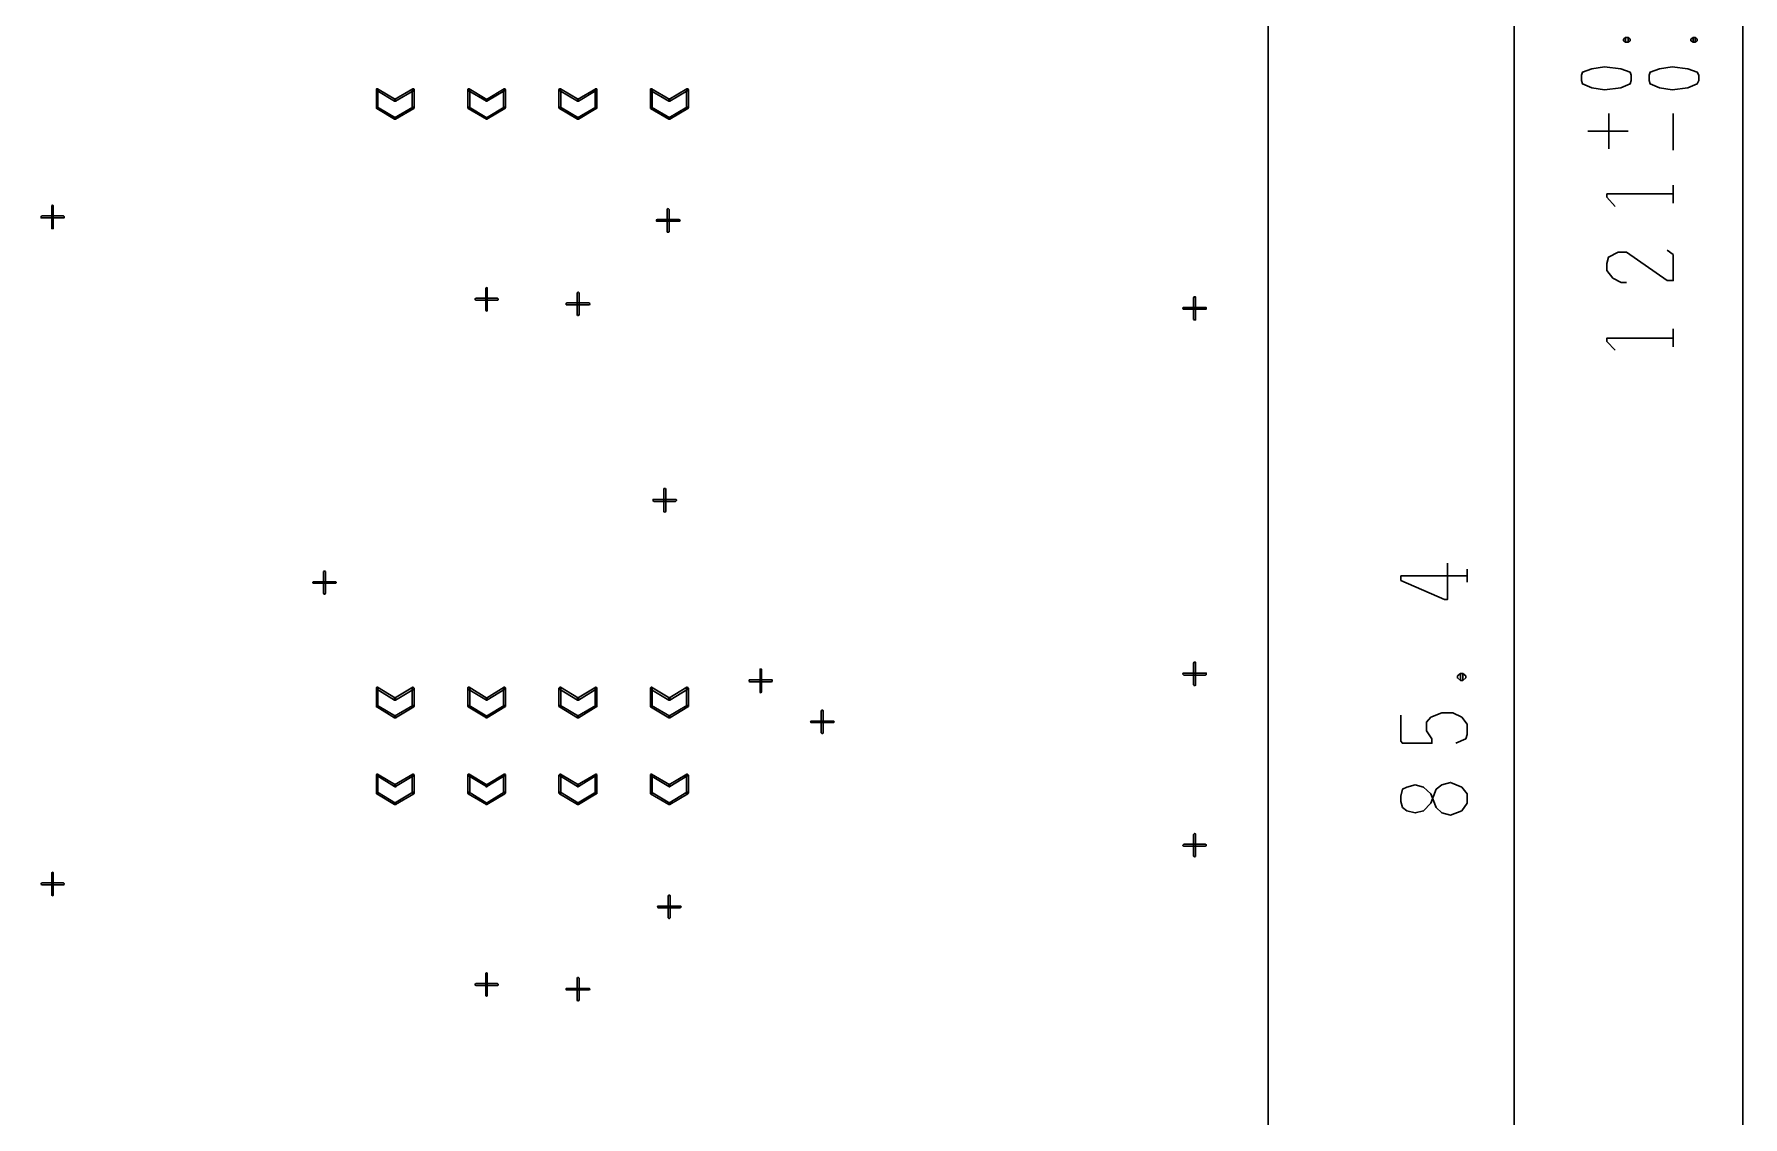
# Model space of a CAD drawing. Header units: millimetres. Extents: x 0 to 1189, y 35 to 806.
# Drawn here: x 756.8 to 843.9, y 451.1 to 506.3 of the extents above; entities that cross this region are included whole.
import ezdxf

# ---------------------------------------------------------------- set-up
doc = ezdxf.new("R2010")
doc.units = ezdxf.units.MM
doc.layers.add('Pen 1', color=7, linetype='Continuous')

msp = doc.modelspace()

# ---------------------------------------------------------------- linework, layer by layer
at = {"layer": 'Pen 1', "color": 7, "lineweight": 30}
for p, q in [((843.9, 395.9), (843.9, 617.75)), ((832.25, 395.9), (832.25, 552.475)), ((838.05, 505.85), (838.05, 506.1)), ((841.475, 505.85), (841.475, 506.1)), ((837.075, 500.425), (837.075, 502.225)), ((840.35, 500.35), (840.35, 502.225)), ((836, 501.325), (838.05, 501.325)), ((840.35, 497.65), (840.35, 498.575)), ((840.35, 490.325), (840.35, 491.25)), ((829.85, 478.325), (829.85, 479)), ((829.625, 473.325), (829.625, 473.675))]:
    msp.add_line(p, q, dxfattribs=at)
for points in [[(577.65, 395.9), (577.65, 432.575), (471.325, 432.575), (471.325, 617.75), (819.7, 617.75), (819.7, 432.575), (756.45, 432.575), (756.45, 395.9), (577.65, 395.9)], [(837.925, 505.85), (837.825, 505.925), (837.825, 506), (837.925, 506.1), (838.05, 506.1), (838.15, 506), (838.15, 505.925), (838.05, 505.85), (837.925, 505.85), (837.925, 506.1)], [(841.375, 505.85), (841.25, 505.925), (841.25, 506), (841.375, 506.1), (841.475, 506.1), (841.575, 506), (841.575, 505.925), (841.475, 505.85), (841.375, 505.85), (841.375, 506.1)], [(835.675, 504.175), (835.725, 504.325), (836.2, 504.5), (836.85, 504.6), (837.675, 504.5), (838.15, 504.325), (838.2, 504.175), (838.2, 503.9), (838.15, 503.725), (837.675, 503.525), (836.85, 503.425), (836.2, 503.525), (835.725, 503.725), (835.675, 503.9), (835.675, 504.175)], [(839.125, 504.175), (839.175, 504.325), (839.65, 504.5), (840.3, 504.6), (841.1, 504.5), (841.575, 504.325), (841.65, 504.175), (841.65, 503.9), (841.575, 503.725), (841.1, 503.525), (840.3, 503.425), (839.65, 503.525), (839.175, 503.725), (839.125, 503.9), (839.125, 504.175)], [(775.225, 502.925), (775.25, 502.9), (775.25, 502.85), (775.225, 502.85), (775.175, 502.85), (774.275, 503.4), (774.25, 503.425), (774.25, 503.45), (774.275, 503.475), (774.3, 503.475), (775.225, 502.925)], [(775.225, 502.925), (775.25, 502.9), (775.25, 502.85), (775.225, 502.85), (775.175, 502.85), (774.275, 503.4), (774.25, 503.425), (774.25, 503.45), (774.275, 503.475), (774.3, 503.475), (775.225, 502.925)], [(774.25, 503.425), (774.25, 503.475), (774.3, 503.475), (774.325, 503.475), (774.325, 503.425), (774.325, 502.525), (774.325, 502.475), (774.3, 502.475), (774.25, 502.475), (774.25, 502.525), (774.25, 503.425)], [(774.25, 503.425), (774.25, 503.475), (774.3, 503.475), (774.325, 503.475), (774.325, 503.425), (774.325, 502.525), (774.325, 502.475), (774.3, 502.475), (774.25, 502.475), (774.25, 502.525), (774.25, 503.425)], [(776.1, 503.475), (776.125, 503.475), (776.15, 503.45), (776.175, 503.425), (776.15, 503.4), (775.225, 502.85), (775.2, 502.85), (775.175, 502.85), (775.15, 502.9), (775.175, 502.925), (776.1, 503.475)], [(776.1, 503.475), (776.125, 503.475), (776.15, 503.45), (776.175, 503.425), (776.15, 503.4), (775.225, 502.85), (775.2, 502.85), (775.175, 502.85), (775.15, 502.9), (775.175, 502.925), (776.1, 503.475)], [(776.175, 502.525), (776.15, 502.475), (776.125, 502.475), (776.1, 502.475), (776.075, 502.525), (776.075, 503.425), (776.1, 503.475), (776.125, 503.475), (776.15, 503.475), (776.175, 503.425), (776.175, 502.525)], [(776.175, 502.525), (776.15, 502.475), (776.125, 502.475), (776.1, 502.475), (776.075, 502.525), (776.075, 503.425), (776.1, 503.475), (776.125, 503.475), (776.15, 503.475), (776.175, 503.425), (776.175, 502.525)], [(779.875, 502.925), (779.9, 502.9), (779.9, 502.85), (779.875, 502.85), (779.85, 502.85), (778.925, 503.4), (778.9, 503.425), (778.9, 503.45), (778.925, 503.475), (778.975, 503.475), (779.875, 502.925)], [(779.875, 502.925), (779.9, 502.9), (779.9, 502.85), (779.875, 502.85), (779.85, 502.85), (778.925, 503.4), (778.9, 503.425), (778.9, 503.45), (778.925, 503.475), (778.975, 503.475), (779.875, 502.925)], [(778.9, 503.425), (778.925, 503.475), (778.95, 503.475), (778.975, 503.475), (779, 503.425), (779, 502.525), (778.975, 502.475), (778.95, 502.475), (778.925, 502.475), (778.9, 502.525), (778.9, 503.425)], [(778.9, 503.425), (778.925, 503.475), (778.95, 503.475), (778.975, 503.475), (779, 503.425), (779, 502.525), (778.975, 502.475), (778.95, 502.475), (778.925, 502.475), (778.9, 502.525), (778.9, 503.425)], [(780.75, 503.475), (780.8, 503.475), (780.825, 503.45), (780.825, 503.425), (780.8, 503.4), (779.875, 502.85), (779.85, 502.85), (779.825, 502.85), (779.825, 502.9), (779.85, 502.925), (780.75, 503.475)], [(780.75, 503.475), (780.8, 503.475), (780.825, 503.45), (780.825, 503.425), (780.8, 503.4), (779.875, 502.85), (779.85, 502.85), (779.825, 502.85), (779.825, 502.9), (779.85, 502.925), (780.75, 503.475)], [(780.825, 502.525), (780.8, 502.475), (780.775, 502.475), (780.75, 502.475), (780.725, 502.525), (780.725, 503.425), (780.75, 503.475), (780.775, 503.475), (780.8, 503.475), (780.825, 503.425), (780.825, 502.525)], [(780.825, 502.525), (780.8, 502.475), (780.775, 502.475), (780.75, 502.475), (780.725, 502.525), (780.725, 503.425), (780.75, 503.475), (780.775, 503.475), (780.8, 503.475), (780.825, 503.425), (780.825, 502.525)], [(784.55, 502.925), (784.575, 502.9), (784.55, 502.85), (784.525, 502.85), (784.5, 502.85), (783.575, 503.4), (783.55, 503.425), (783.575, 503.45), (783.6, 503.475), (783.625, 503.475), (784.55, 502.925)], [(784.55, 502.925), (784.575, 502.9), (784.55, 502.85), (784.525, 502.85), (784.5, 502.85), (783.575, 503.4), (783.55, 503.425), (783.575, 503.45), (783.6, 503.475), (783.625, 503.475), (784.55, 502.925)], [(783.55, 503.425), (783.575, 503.475), (783.6, 503.475), (783.625, 503.475), (783.65, 503.425), (783.65, 502.525), (783.625, 502.475), (783.6, 502.475), (783.575, 502.475), (783.55, 502.525), (783.55, 503.425)], [(783.55, 503.425), (783.575, 503.475), (783.6, 503.475), (783.625, 503.475), (783.65, 503.425), (783.65, 502.525), (783.625, 502.475), (783.6, 502.475), (783.575, 502.475), (783.55, 502.525), (783.55, 503.425)], [(785.425, 503.475), (785.45, 503.475), (785.475, 503.45), (785.475, 503.425), (785.45, 503.4), (784.55, 502.85), (784.5, 502.85), (784.475, 502.85), (784.475, 502.9), (784.5, 502.925), (785.425, 503.475)], [(785.425, 503.475), (785.45, 503.475), (785.475, 503.45), (785.475, 503.425), (785.45, 503.4), (784.55, 502.85), (784.5, 502.85), (784.475, 502.85), (784.475, 502.9), (784.5, 502.925), (785.425, 503.475)], [(785.475, 502.525), (785.475, 502.475), (785.425, 502.475), (785.4, 502.475), (785.4, 502.525), (785.4, 503.425), (785.4, 503.475), (785.425, 503.475), (785.475, 503.475), (785.475, 503.425), (785.475, 502.525)], [(785.475, 502.525), (785.475, 502.475), (785.425, 502.475), (785.4, 502.475), (785.4, 502.525), (785.4, 503.425), (785.4, 503.475), (785.425, 503.475), (785.475, 503.475), (785.475, 503.425), (785.475, 502.525)], [(789.2, 502.925), (789.225, 502.9), (789.225, 502.85), (789.2, 502.85), (789.15, 502.85), (788.225, 503.4), (788.225, 503.425), (788.225, 503.45), (788.25, 503.475), (788.275, 503.475), (789.2, 502.925)], [(789.2, 502.925), (789.225, 502.9), (789.225, 502.85), (789.2, 502.85), (789.15, 502.85), (788.225, 503.4), (788.225, 503.425), (788.225, 503.45), (788.25, 503.475), (788.275, 503.475), (789.2, 502.925)], [(788.225, 503.425), (788.225, 503.475), (788.25, 503.475), (788.3, 503.475), (788.3, 503.425), (788.3, 502.525), (788.3, 502.475), (788.25, 502.475), (788.225, 502.475), (788.225, 502.525), (788.225, 503.425)], [(788.225, 503.425), (788.225, 503.475), (788.25, 503.475), (788.3, 503.475), (788.3, 503.425), (788.3, 502.525), (788.3, 502.475), (788.25, 502.475), (788.225, 502.475), (788.225, 502.525), (788.225, 503.425)], [(790.075, 503.475), (790.1, 503.475), (790.125, 503.45), (790.15, 503.425), (790.125, 503.4), (789.2, 502.85), (789.175, 502.85), (789.15, 502.85), (789.125, 502.9), (789.15, 502.925), (790.075, 503.475)], [(790.075, 503.475), (790.1, 503.475), (790.125, 503.45), (790.15, 503.425), (790.125, 503.4), (789.2, 502.85), (789.175, 502.85), (789.15, 502.85), (789.125, 502.9), (789.15, 502.925), (790.075, 503.475)], [(790.15, 502.525), (790.125, 502.475), (790.1, 502.475), (790.05, 502.475), (790.05, 502.525), (790.05, 503.425), (790.05, 503.475), (790.1, 503.475), (790.125, 503.475), (790.15, 503.425), (790.15, 502.525)], [(790.15, 502.525), (790.125, 502.475), (790.1, 502.475), (790.05, 502.475), (790.05, 502.525), (790.05, 503.425), (790.05, 503.475), (790.1, 503.475), (790.125, 503.475), (790.15, 503.425), (790.15, 502.525)], [(774.275, 502.475), (774.25, 502.5), (774.25, 502.55), (774.275, 502.55), (774.3, 502.55), (775.225, 502), (775.25, 501.975), (775.25, 501.95), (775.225, 501.925), (775.175, 501.925), (774.275, 502.475)], [(774.275, 502.475), (774.25, 502.5), (774.25, 502.55), (774.275, 502.55), (774.3, 502.55), (775.225, 502), (775.25, 501.975), (775.25, 501.95), (775.225, 501.925), (775.175, 501.925), (774.275, 502.475)], [(775.225, 501.925), (775.2, 501.925), (775.175, 501.95), (775.15, 501.975), (775.175, 502), (776.1, 502.55), (776.125, 502.55), (776.15, 502.55), (776.175, 502.5), (776.15, 502.475), (775.225, 501.925)], [(775.225, 501.925), (775.2, 501.925), (775.175, 501.95), (775.15, 501.975), (775.175, 502), (776.1, 502.55), (776.125, 502.55), (776.15, 502.55), (776.175, 502.5), (776.15, 502.475), (775.225, 501.925)], [(778.925, 502.475), (778.9, 502.5), (778.9, 502.55), (778.925, 502.55), (778.975, 502.55), (779.875, 502), (779.9, 501.975), (779.9, 501.95), (779.875, 501.925), (779.85, 501.925), (778.925, 502.475)], [(778.925, 502.475), (778.9, 502.5), (778.9, 502.55), (778.925, 502.55), (778.975, 502.55), (779.875, 502), (779.9, 501.975), (779.9, 501.95), (779.875, 501.925), (779.85, 501.925), (778.925, 502.475)], [(779.875, 501.925), (779.85, 501.925), (779.825, 501.95), (779.825, 501.975), (779.85, 502), (780.75, 502.55), (780.8, 502.55), (780.825, 502.55), (780.825, 502.5), (780.8, 502.475), (779.875, 501.925)], [(779.875, 501.925), (779.85, 501.925), (779.825, 501.95), (779.825, 501.975), (779.85, 502), (780.75, 502.55), (780.8, 502.55), (780.825, 502.55), (780.825, 502.5), (780.8, 502.475), (779.875, 501.925)], [(783.575, 502.475), (783.55, 502.5), (783.575, 502.55), (783.6, 502.55), (783.625, 502.55), (784.55, 502), (784.575, 501.975), (784.55, 501.95), (784.525, 501.925), (784.5, 501.925), (783.575, 502.475)], [(783.575, 502.475), (783.55, 502.5), (783.575, 502.55), (783.6, 502.55), (783.625, 502.55), (784.55, 502), (784.575, 501.975), (784.55, 501.95), (784.525, 501.925), (784.5, 501.925), (783.575, 502.475)], [(784.55, 501.925), (784.5, 501.925), (784.475, 501.95), (784.475, 501.975), (784.5, 502), (785.425, 502.55), (785.45, 502.55), (785.475, 502.55), (785.475, 502.5), (785.45, 502.475), (784.55, 501.925)], [(784.55, 501.925), (784.5, 501.925), (784.475, 501.95), (784.475, 501.975), (784.5, 502), (785.425, 502.55), (785.45, 502.55), (785.475, 502.55), (785.475, 502.5), (785.45, 502.475), (784.55, 501.925)], [(788.225, 502.475), (788.225, 502.5), (788.225, 502.55), (788.25, 502.55), (788.275, 502.55), (789.2, 502), (789.225, 501.975), (789.225, 501.95), (789.2, 501.925), (789.15, 501.925), (788.225, 502.475)], [(788.225, 502.475), (788.225, 502.5), (788.225, 502.55), (788.25, 502.55), (788.275, 502.55), (789.2, 502), (789.225, 501.975), (789.225, 501.95), (789.2, 501.925), (789.15, 501.925), (788.225, 502.475)], [(789.2, 501.925), (789.175, 501.925), (789.15, 501.95), (789.125, 501.975), (789.15, 502), (790.075, 502.55), (790.1, 502.55), (790.125, 502.55), (790.15, 502.5), (790.125, 502.475), (789.2, 501.925)], [(789.2, 501.925), (789.175, 501.925), (789.15, 501.95), (789.125, 501.975), (789.15, 502), (790.075, 502.55), (790.1, 502.55), (790.125, 502.55), (790.15, 502.5), (790.125, 502.475), (789.2, 501.925)], [(757.7, 497.5), (757.7, 497.525), (757.75, 497.55), (757.775, 497.525), (757.775, 497.5), (757.775, 496.4), (757.775, 496.35), (757.75, 496.35), (757.7, 496.35), (757.7, 496.4), (757.7, 497.5)], [(757.7, 497.5), (757.7, 497.525), (757.75, 497.55), (757.775, 497.525), (757.775, 497.5), (757.775, 496.4), (757.775, 496.35), (757.75, 496.35), (757.7, 496.35), (757.7, 496.4), (757.7, 497.5)], [(789.075, 497.325), (789.075, 497.35), (789.125, 497.375), (789.15, 497.35), (789.175, 497.325), (789.175, 496.225), (789.15, 496.175), (789.125, 496.175), (789.075, 496.175), (789.075, 496.225), (789.075, 497.325)], [(789.075, 497.325), (789.075, 497.35), (789.125, 497.375), (789.15, 497.35), (789.175, 497.325), (789.175, 496.225), (789.15, 496.175), (789.125, 496.175), (789.075, 496.175), (789.075, 496.225), (789.075, 497.325)], [(837.4, 497.475), (836.975, 497.95), (836.975, 498.125), (840.35, 498.125)], [(757.2, 496.9), (757.15, 496.9), (757.15, 496.95), (757.15, 496.975), (757.2, 497), (758.3, 497), (758.325, 496.975), (758.325, 496.95), (758.325, 496.9), (758.3, 496.9), (757.2, 496.9)], [(757.2, 496.9), (757.15, 496.9), (757.15, 496.95), (757.15, 496.975), (757.2, 497), (758.3, 497), (758.325, 496.975), (758.325, 496.95), (758.325, 496.9), (758.3, 496.9), (757.2, 496.9)], [(788.575, 496.725), (788.525, 496.725), (788.525, 496.775), (788.525, 496.8), (788.575, 496.825), (789.675, 496.825), (789.7, 496.8), (789.725, 496.775), (789.7, 496.725), (789.675, 496.725), (788.575, 496.725)], [(788.575, 496.725), (788.525, 496.725), (788.525, 496.775), (788.525, 496.8), (788.575, 496.825), (789.675, 496.825), (789.7, 496.8), (789.725, 496.775), (789.7, 496.725), (789.675, 496.725), (788.575, 496.725)], [(837.975, 493.6), (837.7, 493.6), (837.275, 493.825), (836.975, 494.225), (836.975, 494.575), (837.05, 494.9), (837.55, 495.15), (837.975, 495.15), (840.05, 493.7), (840.35, 493.7), (840.35, 495.025), (840.05, 495.25)], [(779.825, 493.3), (779.825, 493.325), (779.875, 493.35), (779.9, 493.325), (779.9, 493.3), (779.9, 492.2), (779.9, 492.175), (779.875, 492.15), (779.825, 492.175), (779.825, 492.2), (779.825, 493.3)], [(779.825, 493.3), (779.825, 493.325), (779.875, 493.35), (779.9, 493.325), (779.9, 493.3), (779.9, 492.2), (779.9, 492.175), (779.875, 492.15), (779.825, 492.175), (779.825, 492.2), (779.825, 493.3)], [(784.475, 493.075), (784.5, 493.1), (784.525, 493.125), (784.55, 493.1), (784.575, 493.075), (784.575, 491.975), (784.55, 491.925), (784.525, 491.925), (784.5, 491.925), (784.475, 491.975), (784.475, 493.075)], [(784.475, 493.075), (784.5, 493.1), (784.525, 493.125), (784.55, 493.1), (784.575, 493.075), (784.575, 491.975), (784.55, 491.925), (784.525, 491.925), (784.5, 491.925), (784.475, 491.975), (784.475, 493.075)], [(779.325, 492.7), (779.275, 492.725), (779.275, 492.75), (779.275, 492.775), (779.325, 492.8), (780.425, 492.8), (780.45, 492.775), (780.45, 492.75), (780.45, 492.725), (780.425, 492.7), (779.325, 492.7)], [(779.325, 492.7), (779.275, 492.725), (779.275, 492.75), (779.275, 492.775), (779.325, 492.8), (780.425, 492.8), (780.45, 492.775), (780.45, 492.75), (780.45, 492.725), (780.425, 492.7), (779.325, 492.7)], [(783.975, 492.475), (783.925, 492.475), (783.925, 492.525), (783.925, 492.55), (783.975, 492.575), (785.075, 492.575), (785.1, 492.55), (785.125, 492.525), (785.1, 492.475), (785.075, 492.475), (783.975, 492.475)], [(783.975, 492.475), (783.925, 492.475), (783.925, 492.525), (783.925, 492.55), (783.975, 492.575), (785.075, 492.575), (785.1, 492.55), (785.125, 492.525), (785.1, 492.475), (785.075, 492.475), (783.975, 492.475)], [(815.4, 492.25), (815.375, 492.25), (815.35, 492.275), (815.375, 492.325), (815.4, 492.325), (816.5, 492.325), (816.55, 492.325), (816.55, 492.275), (816.55, 492.25), (816.5, 492.25), (815.4, 492.25)], [(815.4, 492.25), (815.375, 492.25), (815.35, 492.275), (815.375, 492.325), (815.4, 492.325), (816.5, 492.325), (816.55, 492.325), (816.55, 492.275), (816.55, 492.25), (816.5, 492.25), (815.4, 492.25)], [(815.9, 492.825), (815.925, 492.875), (815.95, 492.875), (816, 492.875), (816, 492.825), (816, 491.725), (816, 491.7), (815.95, 491.7), (815.925, 491.7), (815.9, 491.725), (815.9, 492.825)], [(815.9, 492.825), (815.925, 492.875), (815.95, 492.875), (816, 492.875), (816, 492.825), (816, 491.725), (816, 491.7), (815.95, 491.7), (815.925, 491.7), (815.9, 491.725), (815.9, 492.825)], [(837.4, 490.15), (836.975, 490.6), (836.975, 490.775), (840.35, 490.775)], [(788.4, 482.45), (788.35, 482.475), (788.35, 482.5), (788.35, 482.55), (788.4, 482.55), (789.5, 482.55), (789.525, 482.55), (789.55, 482.5), (789.525, 482.475), (789.5, 482.45), (788.4, 482.45)], [(788.4, 482.45), (788.35, 482.475), (788.35, 482.5), (788.35, 482.55), (788.4, 482.55), (789.5, 482.55), (789.525, 482.55), (789.55, 482.5), (789.525, 482.475), (789.5, 482.45), (788.4, 482.45)], [(788.9, 483.05), (788.9, 483.1), (788.95, 483.1), (788.975, 483.1), (789, 483.05), (789, 481.95), (788.975, 481.925), (788.95, 481.9), (788.9, 481.925), (788.9, 481.95), (788.9, 483.05)], [(788.9, 483.05), (788.9, 483.1), (788.95, 483.1), (788.975, 483.1), (789, 483.05), (789, 481.95), (788.975, 481.925), (788.95, 481.9), (788.9, 481.925), (788.9, 481.95), (788.9, 483.05)], [(828.85, 479.3), (828.85, 477.45), (828.7, 477.45), (826.475, 478.425), (826.475, 478.65), (829.85, 478.65)], [(771.05, 478.275), (771.025, 478.275), (771, 478.325), (771.025, 478.35), (771.05, 478.35), (772.15, 478.35), (772.175, 478.35), (772.2, 478.325), (772.175, 478.275), (772.15, 478.275), (771.05, 478.275)], [(771.05, 478.275), (771.025, 478.275), (771, 478.325), (771.025, 478.35), (771.05, 478.35), (772.15, 478.35), (772.175, 478.35), (772.2, 478.325), (772.175, 478.275), (772.15, 478.275), (771.05, 478.275)], [(771.55, 478.875), (771.575, 478.9), (771.6, 478.9), (771.625, 478.9), (771.65, 478.875), (771.65, 477.775), (771.625, 477.725), (771.6, 477.725), (771.575, 477.725), (771.55, 477.775), (771.55, 478.875)], [(771.55, 478.875), (771.575, 478.9), (771.6, 478.9), (771.625, 478.9), (771.65, 478.875), (771.65, 477.775), (771.625, 477.725), (771.6, 477.725), (771.575, 477.725), (771.55, 477.775), (771.55, 478.875)], [(793.8, 473.85), (793.8, 473.9), (793.825, 473.9), (793.875, 473.9), (793.875, 473.85), (793.875, 472.75), (793.875, 472.725), (793.825, 472.7), (793.8, 472.725), (793.8, 472.75), (793.8, 473.85)], [(793.8, 473.85), (793.8, 473.9), (793.825, 473.9), (793.875, 473.9), (793.875, 473.85), (793.875, 472.75), (793.875, 472.725), (793.825, 472.7), (793.8, 472.725), (793.8, 472.75), (793.8, 473.85)], [(815.9, 474.2), (815.925, 474.25), (815.95, 474.25), (816, 474.25), (816, 474.2), (816, 473.1), (816, 473.075), (815.95, 473.05), (815.925, 473.075), (815.9, 473.1), (815.9, 474.2)], [(815.9, 474.2), (815.925, 474.25), (815.95, 474.25), (816, 474.25), (816, 474.2), (816, 473.1), (816, 473.075), (815.95, 473.05), (815.925, 473.075), (815.9, 473.1), (815.9, 474.2)], [(775.225, 472.425), (775.25, 472.4), (775.25, 472.35), (775.225, 472.325), (775.175, 472.325), (774.275, 472.875), (774.25, 472.925), (774.25, 472.95), (774.275, 472.975), (774.3, 472.975), (775.225, 472.425)], [(775.225, 472.425), (775.25, 472.4), (775.25, 472.35), (775.225, 472.325), (775.175, 472.325), (774.275, 472.875), (774.25, 472.925), (774.25, 472.95), (774.275, 472.975), (774.3, 472.975), (775.225, 472.425)], [(774.25, 472.925), (774.25, 472.95), (774.3, 472.975), (774.325, 472.95), (774.325, 472.925), (774.325, 472), (774.325, 471.975), (774.3, 471.975), (774.25, 471.975), (774.25, 472), (774.25, 472.925)], [(774.25, 472.925), (774.25, 472.95), (774.3, 472.975), (774.325, 472.95), (774.325, 472.925), (774.325, 472), (774.325, 471.975), (774.3, 471.975), (774.25, 471.975), (774.25, 472), (774.25, 472.925)], [(776.1, 472.975), (776.125, 472.975), (776.15, 472.95), (776.175, 472.925), (776.15, 472.875), (775.225, 472.325), (775.2, 472.325), (775.175, 472.35), (775.15, 472.4), (775.175, 472.425), (776.1, 472.975)], [(776.1, 472.975), (776.125, 472.975), (776.15, 472.95), (776.175, 472.925), (776.15, 472.875), (775.225, 472.325), (775.2, 472.325), (775.175, 472.35), (775.15, 472.4), (775.175, 472.425), (776.1, 472.975)], [(776.175, 472), (776.15, 471.975), (776.125, 471.975), (776.1, 471.975), (776.075, 472), (776.075, 472.925), (776.1, 472.95), (776.125, 472.975), (776.15, 472.95), (776.175, 472.925), (776.175, 472)], [(776.175, 472), (776.15, 471.975), (776.125, 471.975), (776.1, 471.975), (776.075, 472), (776.075, 472.925), (776.1, 472.95), (776.125, 472.975), (776.15, 472.95), (776.175, 472.925), (776.175, 472)], [(779.875, 472.425), (779.9, 472.4), (779.9, 472.35), (779.875, 472.325), (779.85, 472.325), (778.925, 472.875), (778.9, 472.925), (778.9, 472.95), (778.925, 472.975), (778.975, 472.975), (779.875, 472.425)], [(779.875, 472.425), (779.9, 472.4), (779.9, 472.35), (779.875, 472.325), (779.85, 472.325), (778.925, 472.875), (778.9, 472.925), (778.9, 472.95), (778.925, 472.975), (778.975, 472.975), (779.875, 472.425)], [(778.9, 472.925), (778.925, 472.95), (778.95, 472.975), (778.975, 472.95), (779, 472.925), (779, 472), (778.975, 471.975), (778.95, 471.975), (778.925, 471.975), (778.9, 472), (778.9, 472.925)], [(778.9, 472.925), (778.925, 472.95), (778.95, 472.975), (778.975, 472.95), (779, 472.925), (779, 472), (778.975, 471.975), (778.95, 471.975), (778.925, 471.975), (778.9, 472), (778.9, 472.925)], [(780.75, 472.975), (780.8, 472.975), (780.825, 472.95), (780.825, 472.925), (780.8, 472.875), (779.875, 472.325), (779.85, 472.325), (779.825, 472.35), (779.825, 472.4), (779.85, 472.425), (780.75, 472.975)], [(780.75, 472.975), (780.8, 472.975), (780.825, 472.95), (780.825, 472.925), (780.8, 472.875), (779.875, 472.325), (779.85, 472.325), (779.825, 472.35), (779.825, 472.4), (779.85, 472.425), (780.75, 472.975)], [(780.825, 472), (780.8, 471.975), (780.775, 471.975), (780.75, 471.975), (780.725, 472), (780.725, 472.925), (780.75, 472.95), (780.775, 472.975), (780.8, 472.95), (780.825, 472.925), (780.825, 472)], [(780.825, 472), (780.8, 471.975), (780.775, 471.975), (780.75, 471.975), (780.725, 472), (780.725, 472.925), (780.75, 472.95), (780.775, 472.975), (780.8, 472.95), (780.825, 472.925), (780.825, 472)], [(784.55, 472.425), (784.575, 472.4), (784.55, 472.35), (784.525, 472.325), (784.5, 472.325), (783.575, 472.875), (783.55, 472.925), (783.575, 472.95), (783.6, 472.975), (783.625, 472.975), (784.55, 472.425)], [(784.55, 472.425), (784.575, 472.4), (784.55, 472.35), (784.525, 472.325), (784.5, 472.325), (783.575, 472.875), (783.55, 472.925), (783.575, 472.95), (783.6, 472.975), (783.625, 472.975), (784.55, 472.425)], [(783.55, 472.925), (783.575, 472.95), (783.6, 472.975), (783.625, 472.95), (783.65, 472.925), (783.65, 472), (783.625, 471.975), (783.6, 471.975), (783.575, 471.975), (783.55, 472), (783.55, 472.925)], [(783.55, 472.925), (783.575, 472.95), (783.6, 472.975), (783.625, 472.95), (783.65, 472.925), (783.65, 472), (783.625, 471.975), (783.6, 471.975), (783.575, 471.975), (783.55, 472), (783.55, 472.925)], [(785.425, 472.975), (785.45, 472.975), (785.475, 472.95), (785.475, 472.925), (785.45, 472.875), (784.55, 472.325), (784.5, 472.325), (784.475, 472.35), (784.475, 472.4), (784.5, 472.425), (785.425, 472.975)], [(785.425, 472.975), (785.45, 472.975), (785.475, 472.95), (785.475, 472.925), (785.45, 472.875), (784.55, 472.325), (784.5, 472.325), (784.475, 472.35), (784.475, 472.4), (784.5, 472.425), (785.425, 472.975)], [(785.475, 472), (785.475, 471.975), (785.425, 471.975), (785.4, 471.975), (785.4, 472), (785.4, 472.925), (785.4, 472.95), (785.425, 472.975), (785.475, 472.95), (785.475, 472.925), (785.475, 472)], [(785.475, 472), (785.475, 471.975), (785.425, 471.975), (785.4, 471.975), (785.4, 472), (785.4, 472.925), (785.4, 472.95), (785.425, 472.975), (785.475, 472.95), (785.475, 472.925), (785.475, 472)], [(789.2, 472.425), (789.225, 472.4), (789.225, 472.35), (789.2, 472.325), (789.15, 472.325), (788.225, 472.875), (788.225, 472.925), (788.225, 472.95), (788.25, 472.975), (788.275, 472.975), (789.2, 472.425)], [(789.2, 472.425), (789.225, 472.4), (789.225, 472.35), (789.2, 472.325), (789.15, 472.325), (788.225, 472.875), (788.225, 472.925), (788.225, 472.95), (788.25, 472.975), (788.275, 472.975), (789.2, 472.425)], [(788.225, 472.925), (788.225, 472.95), (788.25, 472.975), (788.3, 472.95), (788.3, 472.925), (788.3, 472), (788.3, 471.975), (788.25, 471.975), (788.225, 471.975), (788.225, 472), (788.225, 472.925)], [(788.225, 472.925), (788.225, 472.95), (788.25, 472.975), (788.3, 472.95), (788.3, 472.925), (788.3, 472), (788.3, 471.975), (788.25, 471.975), (788.225, 471.975), (788.225, 472), (788.225, 472.925)], [(790.075, 472.975), (790.1, 472.975), (790.125, 472.95), (790.15, 472.925), (790.125, 472.875), (789.2, 472.325), (789.175, 472.325), (789.15, 472.35), (789.125, 472.4), (789.15, 472.425), (790.075, 472.975)], [(790.075, 472.975), (790.1, 472.975), (790.125, 472.95), (790.15, 472.925), (790.125, 472.875), (789.2, 472.325), (789.175, 472.325), (789.15, 472.35), (789.125, 472.4), (789.15, 472.425), (790.075, 472.975)], [(790.15, 472), (790.125, 471.975), (790.1, 471.975), (790.05, 471.975), (790.05, 472), (790.05, 472.925), (790.05, 472.95), (790.1, 472.975), (790.125, 472.95), (790.15, 472.925), (790.15, 472)], [(790.15, 472), (790.125, 471.975), (790.1, 471.975), (790.05, 471.975), (790.05, 472), (790.05, 472.925), (790.05, 472.95), (790.1, 472.975), (790.125, 472.95), (790.15, 472.925), (790.15, 472)], [(793.275, 473.25), (793.25, 473.275), (793.25, 473.3), (793.25, 473.35), (793.275, 473.35), (794.375, 473.35), (794.425, 473.35), (794.425, 473.3), (794.425, 473.275), (794.375, 473.25), (793.275, 473.25)], [(793.275, 473.25), (793.25, 473.275), (793.25, 473.3), (793.25, 473.35), (793.275, 473.35), (794.375, 473.35), (794.425, 473.35), (794.425, 473.3), (794.425, 473.275), (794.375, 473.25), (793.275, 473.25)], [(815.4, 473.6), (815.375, 473.625), (815.35, 473.65), (815.375, 473.7), (815.4, 473.7), (816.5, 473.7), (816.55, 473.7), (816.55, 473.65), (816.55, 473.625), (816.5, 473.6), (815.4, 473.6)], [(815.4, 473.6), (815.375, 473.625), (815.35, 473.65), (815.375, 473.7), (815.4, 473.7), (816.5, 473.7), (816.55, 473.7), (816.55, 473.65), (816.55, 473.625), (816.5, 473.6), (815.4, 473.6)], [(829.5, 473.325), (829.35, 473.45), (829.35, 473.55), (829.5, 473.675), (829.625, 473.675), (829.775, 473.55), (829.775, 473.45), (829.625, 473.325), (829.5, 473.325), (829.5, 473.675)], [(774.275, 471.975), (774.25, 472), (774.25, 472.025), (774.275, 472.05), (774.3, 472.05), (775.225, 471.5), (775.25, 471.475), (775.25, 471.425), (775.225, 471.425), (775.175, 471.425), (774.275, 471.975)], [(774.275, 471.975), (774.25, 472), (774.25, 472.025), (774.275, 472.05), (774.3, 472.05), (775.225, 471.5), (775.25, 471.475), (775.25, 471.425), (775.225, 471.425), (775.175, 471.425), (774.275, 471.975)], [(775.225, 471.425), (775.2, 471.425), (775.175, 471.425), (775.15, 471.475), (775.175, 471.5), (776.1, 472.05), (776.125, 472.05), (776.15, 472.025), (776.175, 472), (776.15, 471.975), (775.225, 471.425)], [(775.225, 471.425), (775.2, 471.425), (775.175, 471.425), (775.15, 471.475), (775.175, 471.5), (776.1, 472.05), (776.125, 472.05), (776.15, 472.025), (776.175, 472), (776.15, 471.975), (775.225, 471.425)], [(778.925, 471.975), (778.9, 472), (778.9, 472.025), (778.925, 472.05), (778.975, 472.05), (779.875, 471.5), (779.9, 471.475), (779.9, 471.425), (779.875, 471.425), (779.85, 471.425), (778.925, 471.975)], [(778.925, 471.975), (778.9, 472), (778.9, 472.025), (778.925, 472.05), (778.975, 472.05), (779.875, 471.5), (779.9, 471.475), (779.9, 471.425), (779.875, 471.425), (779.85, 471.425), (778.925, 471.975)], [(779.875, 471.425), (779.85, 471.425), (779.825, 471.425), (779.825, 471.475), (779.85, 471.5), (780.75, 472.05), (780.8, 472.05), (780.825, 472.025), (780.825, 472), (780.8, 471.975), (779.875, 471.425)], [(779.875, 471.425), (779.85, 471.425), (779.825, 471.425), (779.825, 471.475), (779.85, 471.5), (780.75, 472.05), (780.8, 472.05), (780.825, 472.025), (780.825, 472), (780.8, 471.975), (779.875, 471.425)], [(783.575, 471.975), (783.55, 472), (783.575, 472.025), (783.6, 472.05), (783.625, 472.05), (784.55, 471.5), (784.575, 471.475), (784.55, 471.425), (784.525, 471.425), (784.5, 471.425), (783.575, 471.975)], [(783.575, 471.975), (783.55, 472), (783.575, 472.025), (783.6, 472.05), (783.625, 472.05), (784.55, 471.5), (784.575, 471.475), (784.55, 471.425), (784.525, 471.425), (784.5, 471.425), (783.575, 471.975)], [(784.55, 471.425), (784.5, 471.425), (784.475, 471.425), (784.475, 471.475), (784.5, 471.5), (785.425, 472.05), (785.45, 472.05), (785.475, 472.025), (785.475, 472), (785.45, 471.975), (784.55, 471.425)], [(784.55, 471.425), (784.5, 471.425), (784.475, 471.425), (784.475, 471.475), (784.5, 471.5), (785.425, 472.05), (785.45, 472.05), (785.475, 472.025), (785.475, 472), (785.45, 471.975), (784.55, 471.425)], [(788.225, 471.975), (788.225, 472), (788.225, 472.025), (788.25, 472.05), (788.275, 472.05), (789.2, 471.5), (789.225, 471.475), (789.225, 471.425), (789.2, 471.425), (789.15, 471.425), (788.225, 471.975)], [(788.225, 471.975), (788.225, 472), (788.225, 472.025), (788.25, 472.05), (788.275, 472.05), (789.2, 471.5), (789.225, 471.475), (789.225, 471.425), (789.2, 471.425), (789.15, 471.425), (788.225, 471.975)], [(789.2, 471.425), (789.175, 471.425), (789.15, 471.425), (789.125, 471.475), (789.15, 471.5), (790.075, 472.05), (790.1, 472.05), (790.125, 472.025), (790.15, 472), (790.125, 471.975), (789.2, 471.425)], [(789.2, 471.425), (789.175, 471.425), (789.15, 471.425), (789.125, 471.475), (789.15, 471.5), (790.075, 472.05), (790.1, 472.05), (790.125, 472.025), (790.15, 472), (790.125, 471.975), (789.2, 471.425)], [(796.425, 471.175), (796.4, 471.175), (796.375, 471.2), (796.4, 471.25), (796.425, 471.25), (797.525, 471.25), (797.55, 471.25), (797.575, 471.2), (797.55, 471.175), (797.525, 471.175), (796.425, 471.175)], [(796.425, 471.175), (796.4, 471.175), (796.375, 471.2), (796.4, 471.25), (796.425, 471.25), (797.525, 471.25), (797.55, 471.25), (797.575, 471.2), (797.55, 471.175), (797.525, 471.175), (796.425, 471.175)], [(796.925, 471.75), (796.95, 471.8), (796.975, 471.8), (797, 471.8), (797.025, 471.75), (797.025, 470.65), (797, 470.625), (796.975, 470.625), (796.95, 470.625), (796.925, 470.65), (796.925, 471.75)], [(796.925, 471.75), (796.95, 471.8), (796.975, 471.8), (797, 471.8), (797.025, 471.75), (797.025, 470.65), (797, 470.625), (796.975, 470.625), (796.95, 470.625), (796.925, 470.65), (796.925, 471.75)], [(826.475, 471.55), (826.475, 470.225), (826.55, 470.125), (828.05, 470.125), (828.05, 470.35), (827.775, 470.75), (827.775, 471.2), (828, 471.45), (828.55, 471.675), (829.125, 471.675), (829.575, 471.45), (829.85, 471.1), (829.85, 470.575), (829.775, 470.35), (829.275, 470.125)], [(775.225, 468), (775.25, 467.975), (775.25, 467.925), (775.225, 467.9), (775.175, 467.925), (774.275, 468.475), (774.25, 468.5), (774.25, 468.525), (774.275, 468.55), (774.3, 468.55), (775.225, 468)], [(775.225, 468), (775.25, 467.975), (775.25, 467.925), (775.225, 467.9), (775.175, 467.925), (774.275, 468.475), (774.25, 468.5), (774.25, 468.525), (774.275, 468.55), (774.3, 468.55), (775.225, 468)], [(774.25, 468.5), (774.25, 468.525), (774.3, 468.55), (774.325, 468.525), (774.325, 468.5), (774.325, 467.575), (774.325, 467.55), (774.3, 467.55), (774.25, 467.55), (774.25, 467.575), (774.25, 468.5)], [(774.25, 468.5), (774.25, 468.525), (774.3, 468.55), (774.325, 468.525), (774.325, 468.5), (774.325, 467.575), (774.325, 467.55), (774.3, 467.55), (774.25, 467.55), (774.25, 467.575), (774.25, 468.5)], [(776.1, 468.55), (776.125, 468.55), (776.15, 468.525), (776.175, 468.5), (776.15, 468.475), (775.225, 467.925), (775.2, 467.9), (775.175, 467.925), (775.15, 467.975), (775.175, 468), (776.1, 468.55)], [(776.1, 468.55), (776.125, 468.55), (776.15, 468.525), (776.175, 468.5), (776.15, 468.475), (775.225, 467.925), (775.2, 467.9), (775.175, 467.925), (775.15, 467.975), (775.175, 468), (776.1, 468.55)], [(776.175, 467.575), (776.15, 467.55), (776.125, 467.55), (776.1, 467.55), (776.075, 467.575), (776.075, 468.5), (776.1, 468.525), (776.125, 468.55), (776.15, 468.525), (776.175, 468.5), (776.175, 467.575)], [(776.175, 467.575), (776.15, 467.55), (776.125, 467.55), (776.1, 467.55), (776.075, 467.575), (776.075, 468.5), (776.1, 468.525), (776.125, 468.55), (776.15, 468.525), (776.175, 468.5), (776.175, 467.575)], [(779.875, 468), (779.9, 467.975), (779.9, 467.925), (779.875, 467.9), (779.85, 467.925), (778.925, 468.475), (778.9, 468.5), (778.9, 468.525), (778.925, 468.55), (778.975, 468.55), (779.875, 468)], [(779.875, 468), (779.9, 467.975), (779.9, 467.925), (779.875, 467.9), (779.85, 467.925), (778.925, 468.475), (778.9, 468.5), (778.9, 468.525), (778.925, 468.55), (778.975, 468.55), (779.875, 468)], [(778.9, 468.5), (778.925, 468.525), (778.95, 468.55), (778.975, 468.525), (779, 468.5), (779, 467.575), (778.975, 467.55), (778.95, 467.55), (778.925, 467.55), (778.9, 467.575), (778.9, 468.5)], [(778.9, 468.5), (778.925, 468.525), (778.95, 468.55), (778.975, 468.525), (779, 468.5), (779, 467.575), (778.975, 467.55), (778.95, 467.55), (778.925, 467.55), (778.9, 467.575), (778.9, 468.5)], [(780.75, 468.55), (780.8, 468.55), (780.825, 468.525), (780.825, 468.5), (780.8, 468.475), (779.875, 467.925), (779.85, 467.9), (779.825, 467.925), (779.825, 467.975), (779.85, 468), (780.75, 468.55)], [(780.75, 468.55), (780.8, 468.55), (780.825, 468.525), (780.825, 468.5), (780.8, 468.475), (779.875, 467.925), (779.85, 467.9), (779.825, 467.925), (779.825, 467.975), (779.85, 468), (780.75, 468.55)], [(780.825, 467.575), (780.8, 467.55), (780.775, 467.55), (780.75, 467.55), (780.725, 467.575), (780.725, 468.5), (780.75, 468.525), (780.775, 468.55), (780.8, 468.525), (780.825, 468.5), (780.825, 467.575)], [(780.825, 467.575), (780.8, 467.55), (780.775, 467.55), (780.75, 467.55), (780.725, 467.575), (780.725, 468.5), (780.75, 468.525), (780.775, 468.55), (780.8, 468.525), (780.825, 468.5), (780.825, 467.575)], [(784.55, 468), (784.575, 467.975), (784.55, 467.925), (784.525, 467.9), (784.5, 467.925), (783.575, 468.475), (783.55, 468.5), (783.575, 468.525), (783.6, 468.55), (783.625, 468.55), (784.55, 468)], [(784.55, 468), (784.575, 467.975), (784.55, 467.925), (784.525, 467.9), (784.5, 467.925), (783.575, 468.475), (783.55, 468.5), (783.575, 468.525), (783.6, 468.55), (783.625, 468.55), (784.55, 468)], [(783.55, 468.5), (783.575, 468.525), (783.6, 468.55), (783.625, 468.525), (783.65, 468.5), (783.65, 467.575), (783.625, 467.55), (783.6, 467.55), (783.575, 467.55), (783.55, 467.575), (783.55, 468.5)], [(783.55, 468.5), (783.575, 468.525), (783.6, 468.55), (783.625, 468.525), (783.65, 468.5), (783.65, 467.575), (783.625, 467.55), (783.6, 467.55), (783.575, 467.55), (783.55, 467.575), (783.55, 468.5)], [(785.425, 468.55), (785.45, 468.55), (785.475, 468.525), (785.475, 468.5), (785.45, 468.475), (784.55, 467.925), (784.5, 467.9), (784.475, 467.925), (784.475, 467.975), (784.5, 468), (785.425, 468.55)], [(785.425, 468.55), (785.45, 468.55), (785.475, 468.525), (785.475, 468.5), (785.45, 468.475), (784.55, 467.925), (784.5, 467.9), (784.475, 467.925), (784.475, 467.975), (784.5, 468), (785.425, 468.55)], [(785.475, 467.575), (785.475, 467.55), (785.425, 467.55), (785.4, 467.55), (785.4, 467.575), (785.4, 468.5), (785.4, 468.525), (785.425, 468.55), (785.475, 468.525), (785.475, 468.5), (785.475, 467.575)], [(785.475, 467.575), (785.475, 467.55), (785.425, 467.55), (785.4, 467.55), (785.4, 467.575), (785.4, 468.5), (785.4, 468.525), (785.425, 468.55), (785.475, 468.525), (785.475, 468.5), (785.475, 467.575)], [(789.2, 468), (789.225, 467.975), (789.225, 467.925), (789.2, 467.9), (789.15, 467.925), (788.225, 468.475), (788.225, 468.5), (788.225, 468.525), (788.25, 468.55), (788.275, 468.55), (789.2, 468)], [(789.2, 468), (789.225, 467.975), (789.225, 467.925), (789.2, 467.9), (789.15, 467.925), (788.225, 468.475), (788.225, 468.5), (788.225, 468.525), (788.25, 468.55), (788.275, 468.55), (789.2, 468)], [(788.225, 468.5), (788.225, 468.525), (788.25, 468.55), (788.3, 468.525), (788.3, 468.5), (788.3, 467.575), (788.3, 467.55), (788.25, 467.55), (788.225, 467.55), (788.225, 467.575), (788.225, 468.5)], [(788.225, 468.5), (788.225, 468.525), (788.25, 468.55), (788.3, 468.525), (788.3, 468.5), (788.3, 467.575), (788.3, 467.55), (788.25, 467.55), (788.225, 467.55), (788.225, 467.575), (788.225, 468.5)], [(790.075, 468.55), (790.1, 468.55), (790.125, 468.525), (790.15, 468.5), (790.125, 468.475), (789.2, 467.925), (789.175, 467.9), (789.15, 467.925), (789.125, 467.975), (789.15, 468), (790.075, 468.55)], [(790.075, 468.55), (790.1, 468.55), (790.125, 468.525), (790.15, 468.5), (790.125, 468.475), (789.2, 467.925), (789.175, 467.9), (789.15, 467.925), (789.125, 467.975), (789.15, 468), (790.075, 468.55)], [(790.15, 467.575), (790.125, 467.55), (790.1, 467.55), (790.05, 467.55), (790.05, 467.575), (790.05, 468.5), (790.05, 468.525), (790.1, 468.55), (790.125, 468.525), (790.15, 468.5), (790.15, 467.575)], [(790.15, 467.575), (790.125, 467.55), (790.1, 467.55), (790.05, 467.55), (790.05, 467.575), (790.05, 468.5), (790.05, 468.525), (790.1, 468.55), (790.125, 468.525), (790.15, 468.5), (790.15, 467.575)], [(826.475, 467.15), (826.475, 467.425), (826.55, 467.775), (826.775, 467.875), (827.2, 468), (827.625, 467.875), (828, 467.55), (828.275, 466.85), (828.55, 466.575), (829, 466.45), (829.575, 466.675), (829.85, 467.075), (829.85, 467.55), (829.575, 467.875), (829, 468.125), (828.55, 468), (828.275, 467.775), (828, 467.075), (827.625, 466.675), (827.2, 466.575), (826.775, 466.675), (826.55, 466.85), (826.475, 467.15)], [(774.275, 467.55), (774.25, 467.575), (774.25, 467.6), (774.275, 467.625), (774.3, 467.625), (775.225, 467.075), (775.25, 467.05), (775.25, 467), (775.225, 467), (775.175, 467), (774.275, 467.55)], [(774.275, 467.55), (774.25, 467.575), (774.25, 467.6), (774.275, 467.625), (774.3, 467.625), (775.225, 467.075), (775.25, 467.05), (775.25, 467), (775.225, 467), (775.175, 467), (774.275, 467.55)], [(775.225, 467), (775.2, 467), (775.175, 467), (775.15, 467.05), (775.175, 467.075), (776.1, 467.625), (776.125, 467.625), (776.15, 467.6), (776.175, 467.575), (776.15, 467.55), (775.225, 467)], [(775.225, 467), (775.2, 467), (775.175, 467), (775.15, 467.05), (775.175, 467.075), (776.1, 467.625), (776.125, 467.625), (776.15, 467.6), (776.175, 467.575), (776.15, 467.55), (775.225, 467)], [(778.925, 467.55), (778.9, 467.575), (778.9, 467.6), (778.925, 467.625), (778.975, 467.625), (779.875, 467.075), (779.9, 467.05), (779.9, 467), (779.875, 467), (779.85, 467), (778.925, 467.55)], [(778.925, 467.55), (778.9, 467.575), (778.9, 467.6), (778.925, 467.625), (778.975, 467.625), (779.875, 467.075), (779.9, 467.05), (779.9, 467), (779.875, 467), (779.85, 467), (778.925, 467.55)], [(779.875, 467), (779.85, 467), (779.825, 467), (779.825, 467.05), (779.85, 467.075), (780.75, 467.625), (780.8, 467.625), (780.825, 467.6), (780.825, 467.575), (780.8, 467.55), (779.875, 467)], [(779.875, 467), (779.85, 467), (779.825, 467), (779.825, 467.05), (779.85, 467.075), (780.75, 467.625), (780.8, 467.625), (780.825, 467.6), (780.825, 467.575), (780.8, 467.55), (779.875, 467)], [(783.575, 467.55), (783.55, 467.575), (783.575, 467.6), (783.6, 467.625), (783.625, 467.625), (784.55, 467.075), (784.575, 467.05), (784.55, 467), (784.525, 467), (784.5, 467), (783.575, 467.55)], [(783.575, 467.55), (783.55, 467.575), (783.575, 467.6), (783.6, 467.625), (783.625, 467.625), (784.55, 467.075), (784.575, 467.05), (784.55, 467), (784.525, 467), (784.5, 467), (783.575, 467.55)], [(784.55, 467), (784.5, 467), (784.475, 467), (784.475, 467.05), (784.5, 467.075), (785.425, 467.625), (785.45, 467.625), (785.475, 467.6), (785.475, 467.575), (785.45, 467.55), (784.55, 467)], [(784.55, 467), (784.5, 467), (784.475, 467), (784.475, 467.05), (784.5, 467.075), (785.425, 467.625), (785.45, 467.625), (785.475, 467.6), (785.475, 467.575), (785.45, 467.55), (784.55, 467)], [(788.225, 467.55), (788.225, 467.575), (788.225, 467.6), (788.25, 467.625), (788.275, 467.625), (789.2, 467.075), (789.225, 467.05), (789.225, 467), (789.2, 467), (789.15, 467), (788.225, 467.55)], [(788.225, 467.55), (788.225, 467.575), (788.225, 467.6), (788.25, 467.625), (788.275, 467.625), (789.2, 467.075), (789.225, 467.05), (789.225, 467), (789.2, 467), (789.15, 467), (788.225, 467.55)], [(789.2, 467), (789.175, 467), (789.15, 467), (789.125, 467.05), (789.15, 467.075), (790.075, 467.625), (790.1, 467.625), (790.125, 467.6), (790.15, 467.575), (790.125, 467.55), (789.2, 467)], [(789.2, 467), (789.175, 467), (789.15, 467), (789.125, 467.05), (789.15, 467.075), (790.075, 467.625), (790.1, 467.625), (790.125, 467.6), (790.15, 467.575), (790.125, 467.55), (789.2, 467)], [(815.9, 465.475), (815.925, 465.5), (815.95, 465.525), (816, 465.5), (816, 465.475), (816, 464.375), (816, 464.35), (815.95, 464.325), (815.925, 464.35), (815.9, 464.375), (815.9, 465.475)], [(815.9, 465.475), (815.925, 465.5), (815.95, 465.525), (816, 465.5), (816, 465.475), (816, 464.375), (816, 464.35), (815.95, 464.325), (815.925, 464.35), (815.9, 464.375), (815.9, 465.475)], [(815.4, 464.875), (815.375, 464.9), (815.35, 464.925), (815.375, 464.95), (815.4, 464.975), (816.5, 464.975), (816.55, 464.95), (816.55, 464.925), (816.55, 464.9), (816.5, 464.875), (815.4, 464.875)], [(815.4, 464.875), (815.375, 464.9), (815.35, 464.925), (815.375, 464.95), (815.4, 464.975), (816.5, 464.975), (816.55, 464.95), (816.55, 464.925), (816.55, 464.9), (816.5, 464.875), (815.4, 464.875)], [(757.7, 463.5), (757.7, 463.525), (757.75, 463.55), (757.775, 463.525), (757.775, 463.5), (757.775, 462.4), (757.775, 462.375), (757.75, 462.35), (757.7, 462.375), (757.7, 462.4), (757.7, 463.5)], [(757.7, 463.5), (757.7, 463.525), (757.75, 463.55), (757.775, 463.525), (757.775, 463.5), (757.775, 462.4), (757.775, 462.375), (757.75, 462.35), (757.7, 462.375), (757.7, 462.4), (757.7, 463.5)], [(757.2, 462.9), (757.15, 462.925), (757.15, 462.95), (757.15, 462.975), (757.2, 463), (758.3, 463), (758.325, 462.975), (758.325, 462.95), (758.325, 462.925), (758.3, 462.9), (757.2, 462.9)], [(757.2, 462.9), (757.15, 462.925), (757.15, 462.95), (757.15, 462.975), (757.2, 463), (758.3, 463), (758.325, 462.975), (758.325, 462.95), (758.325, 462.925), (758.3, 462.9), (757.2, 462.9)], [(788.625, 461.725), (788.6, 461.75), (788.575, 461.775), (788.6, 461.825), (788.625, 461.825), (789.725, 461.825), (789.75, 461.825), (789.775, 461.775), (789.75, 461.75), (789.725, 461.725), (788.625, 461.725)], [(788.625, 461.725), (788.6, 461.75), (788.575, 461.775), (788.6, 461.825), (788.625, 461.825), (789.725, 461.825), (789.75, 461.825), (789.775, 461.775), (789.75, 461.75), (789.725, 461.725), (788.625, 461.725)], [(789.125, 462.325), (789.15, 462.375), (789.175, 462.375), (789.2, 462.375), (789.225, 462.325), (789.225, 461.225), (789.2, 461.2), (789.175, 461.175), (789.15, 461.2), (789.125, 461.225), (789.125, 462.325)], [(789.125, 462.325), (789.15, 462.375), (789.175, 462.375), (789.2, 462.375), (789.225, 462.325), (789.225, 461.225), (789.2, 461.2), (789.175, 461.175), (789.15, 461.2), (789.125, 461.225), (789.125, 462.325)], [(779.825, 458.375), (779.825, 458.4), (779.875, 458.425), (779.9, 458.4), (779.9, 458.375), (779.9, 457.275), (779.9, 457.25), (779.875, 457.225), (779.825, 457.25), (779.825, 457.275), (779.825, 458.375)], [(779.825, 458.375), (779.825, 458.4), (779.875, 458.425), (779.9, 458.4), (779.9, 458.375), (779.9, 457.275), (779.9, 457.25), (779.875, 457.225), (779.825, 457.25), (779.825, 457.275), (779.825, 458.375)], [(784.475, 458.15), (784.5, 458.175), (784.525, 458.175), (784.55, 458.175), (784.575, 458.15), (784.575, 457.05), (784.55, 457), (784.525, 457), (784.5, 457), (784.475, 457.05), (784.475, 458.15)], [(784.475, 458.15), (784.5, 458.175), (784.525, 458.175), (784.55, 458.175), (784.575, 458.15), (784.575, 457.05), (784.55, 457), (784.525, 457), (784.5, 457), (784.475, 457.05), (784.475, 458.15)], [(779.325, 457.775), (779.275, 457.8), (779.275, 457.825), (779.275, 457.85), (779.325, 457.875), (780.425, 457.875), (780.45, 457.85), (780.45, 457.825), (780.45, 457.8), (780.425, 457.775), (779.325, 457.775)], [(779.325, 457.775), (779.275, 457.8), (779.275, 457.825), (779.275, 457.85), (779.325, 457.875), (780.425, 457.875), (780.45, 457.85), (780.45, 457.825), (780.45, 457.8), (780.425, 457.775), (779.325, 457.775)], [(783.975, 457.55), (783.925, 457.55), (783.925, 457.6), (783.925, 457.625), (783.975, 457.625), (785.075, 457.625), (785.1, 457.625), (785.125, 457.6), (785.1, 457.55), (785.075, 457.55), (783.975, 457.55)], [(783.975, 457.55), (783.925, 457.55), (783.925, 457.6), (783.925, 457.625), (783.975, 457.625), (785.075, 457.625), (785.1, 457.625), (785.125, 457.6), (785.1, 457.55), (785.075, 457.55), (783.975, 457.55)]]:
    msp.add_lwpolyline(points, dxfattribs=at)

doc.saveas('drawing.dxf')
